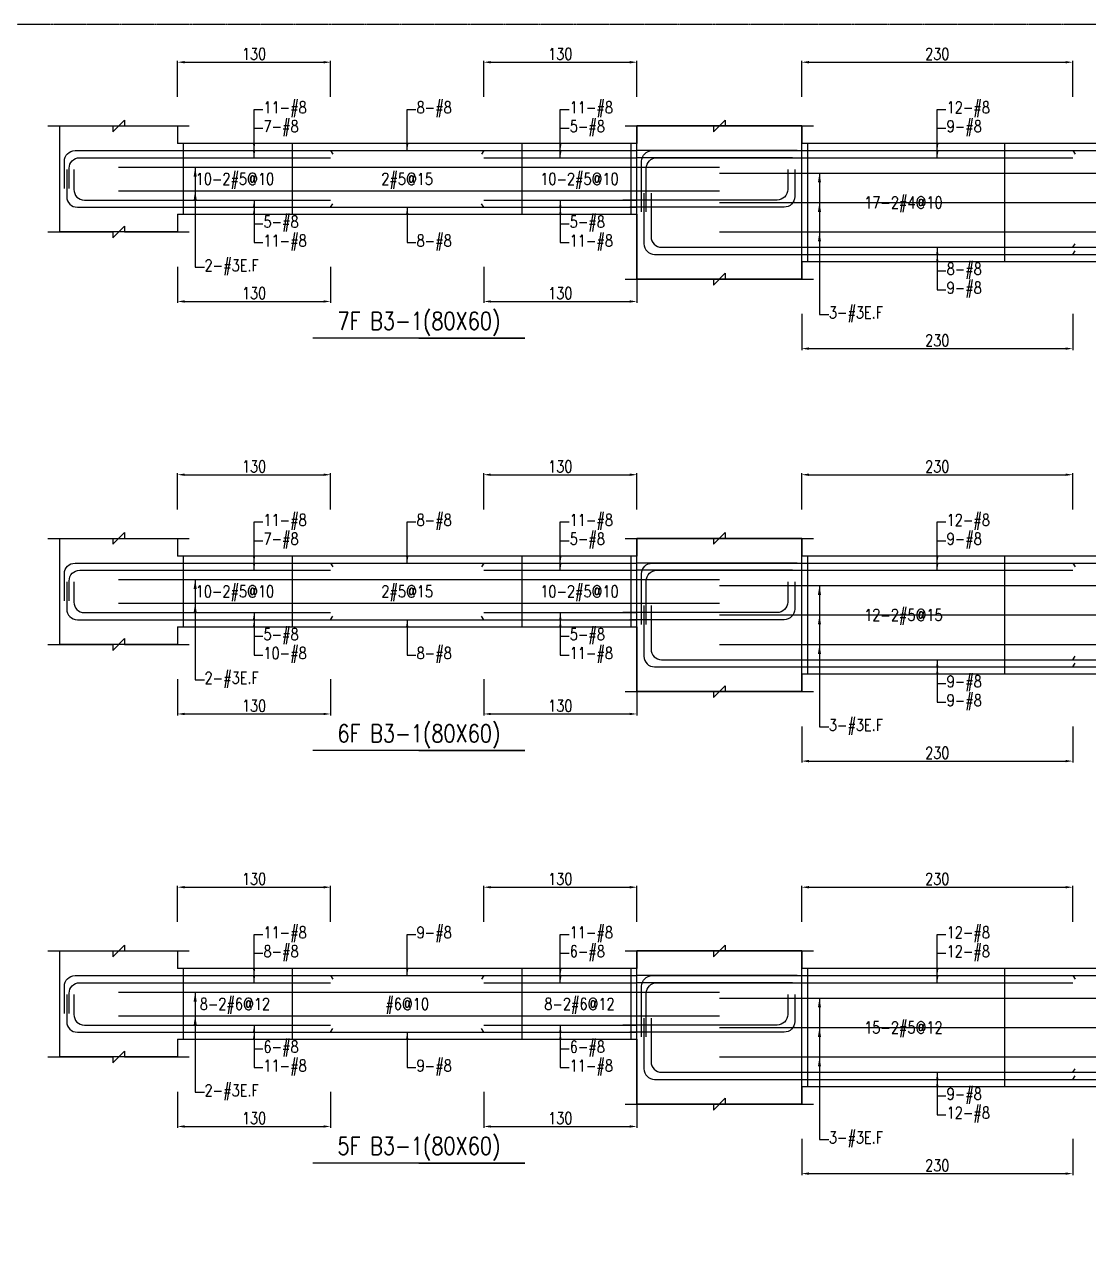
# Model space of a CAD drawing. Header units: millimetres. Extents: x 0 to 84580, y -12276 to 4373.
# Drawn here: x 47146 to 48049, y 1034 to 2069 of the extents above; entities that cross this region are included whole.
import ezdxf
from ezdxf.enums import TextEntityAlignment as Align

# ---------------------------------------------------------------- set-up
doc = ezdxf.new("R2010")
doc.units = ezdxf.units.MM
doc.header["$MEASUREMENT"] = 0
doc.linetypes.add('CENTER', pattern=[2, 1.25, -0.25, 0.25, -0.25])
for name, color, linetype in [('S-DIM', 2, 'Continuous'), ('S-GRID', 1, 'CENTER'), ('S-LEADER', 2, 'Continuous'), ('S-RC', 130, 'Continuous'), ('S-REINF', 6, 'Continuous'), ('S-TEXT', 2, 'Continuous')]:
    doc.layers.add(name, color=color, linetype=linetype)
doc.styles.add('CS4', font='romans.shx', dxfattribs={"width": 0.8, "bigfont": 'lsp.shx'})
doc.styles.get("Standard").update_dxf_attribs({"font": 'arial.ttf'})
doc.dimstyles.new('ISO-25', dxfattribs={"dimtxt": 2.5, "dimasz": 2.5, "dimexe": 1.25, "dimexo": 0.625, "dimtad": 1, "dimtxsty": 'Standard', "dimcen": 2.5, "dimadec": 0, "dimazin": 0, "dimtfac": 1, "dimtmove": 0, "dimatfit": 3, "dimfxl": 0, "dimarcsym": 0})

# ---------------------------------------------------------------- blocks, each defined once
blk = doc.blocks.new('*D615')
at = {"layer": 'DEFPOINTS', "color": 0, "transparency": 16777216}
for p in [(47405.9, 1336.9), (47275.9, 1306.9), (47405.9, 1306.9)]:
    blk.add_point(p, dxfattribs=at)
at = {"layer": 'S-DIM', "color": 0, "lineweight": -2, "transparency": 16777216}
for p, q in [((47275.9, 1307.5), (47275.9, 1338.1)), ((47281.9, 1336.9), (47399.9, 1336.9)), ((47405.9, 1307.5), (47405.9, 1338.1))]:
    blk.add_line(p, q, dxfattribs=at)
at = {"layer": 'S-DIM', "color": 0, "transparency": 16777216}
for points in [[(47281.9, 1337.9), (47281.9, 1335.9), (47275.9, 1336.9)], [(47399.9, 1337.9), (47399.9, 1335.9), (47405.9, 1336.9)]]:
    blk.add_solid(points, dxfattribs=at)
at = {"layer": 'S-DIM', "color": 0, "transparency": 16777216, "insert": (47340.9, 1343.9), "char_height": 10, "attachment_point": 5, "style": 'CS4'}
blk.add_mtext('130', dxfattribs=at)
blk = doc.blocks.new('*D616')
at = {"layer": 'DEFPOINTS', "color": 0, "transparency": 16777216}
for p in [(47665.9, 1336.9), (47535.9, 1306.9), (47665.9, 1306.9)]:
    blk.add_point(p, dxfattribs=at)
at = {"layer": 'S-DIM', "color": 0, "lineweight": -2, "transparency": 16777216}
for p, q in [((47535.9, 1307.5), (47535.9, 1338.1)), ((47541.9, 1336.9), (47659.9, 1336.9)), ((47665.9, 1307.5), (47665.9, 1338.1))]:
    blk.add_line(p, q, dxfattribs=at)
at = {"layer": 'S-DIM', "color": 0, "transparency": 16777216}
for points in [[(47541.9, 1337.9), (47541.9, 1335.9), (47535.9, 1336.9)], [(47659.9, 1337.9), (47659.9, 1335.9), (47665.9, 1336.9)]]:
    blk.add_solid(points, dxfattribs=at)
at = {"layer": 'S-DIM', "color": 0, "transparency": 16777216, "insert": (47600.9, 1343.9), "char_height": 10, "attachment_point": 5, "style": 'CS4'}
blk.add_mtext('130', dxfattribs=at)
blk = doc.blocks.new('*D617')
at = {"layer": 'DEFPOINTS', "color": 0, "transparency": 16777216}
for p in [(47275.9, 1163.9), (47405.9, 1163.9), (47405.9, 1133.9)]:
    blk.add_point(p, dxfattribs=at)
at = {"layer": 'S-DIM', "color": 0, "lineweight": -2, "transparency": 16777216}
for p, q in [((47275.9, 1163.3), (47275.9, 1132.6)), ((47405.9, 1163.3), (47405.9, 1132.6)), ((47281.9, 1133.9), (47399.9, 1133.9))]:
    blk.add_line(p, q, dxfattribs=at)
at = {"layer": 'S-DIM', "color": 0, "transparency": 16777216}
for points in [[(47281.9, 1134.9), (47281.9, 1132.9), (47275.9, 1133.9)], [(47399.9, 1134.9), (47399.9, 1132.9), (47405.9, 1133.9)]]:
    blk.add_solid(points, dxfattribs=at)
at = {"layer": 'S-DIM', "color": 0, "transparency": 16777216, "insert": (47340.9, 1140.9), "char_height": 10, "attachment_point": 5, "style": 'CS4'}
blk.add_mtext('130', dxfattribs=at)
blk = doc.blocks.new('*D618')
at = {"layer": 'DEFPOINTS', "color": 0, "transparency": 16777216}
for p in [(47535.9, 1163.9), (47665.9, 1163.9), (47665.9, 1133.9)]:
    blk.add_point(p, dxfattribs=at)
at = {"layer": 'S-DIM', "color": 0, "lineweight": -2, "transparency": 16777216}
for p, q in [((47535.9, 1163.3), (47535.9, 1132.6)), ((47665.9, 1163.3), (47665.9, 1132.6)), ((47541.9, 1133.9), (47659.9, 1133.9))]:
    blk.add_line(p, q, dxfattribs=at)
at = {"layer": 'S-DIM', "color": 0, "transparency": 16777216}
for points in [[(47541.9, 1134.9), (47541.9, 1132.9), (47535.9, 1133.9)], [(47659.9, 1134.9), (47659.9, 1132.9), (47665.9, 1133.9)]]:
    blk.add_solid(points, dxfattribs=at)
at = {"layer": 'S-DIM', "color": 0, "transparency": 16777216, "insert": (47600.9, 1140.9), "char_height": 10, "attachment_point": 5, "style": 'CS4'}
blk.add_mtext('130', dxfattribs=at)
blk = doc.blocks.new('*D619')
at = {"layer": 'DEFPOINTS', "color": 0, "transparency": 16777216}
for p in [(47405.9, 1686.9), (47275.9, 1656.9), (47405.9, 1656.9)]:
    blk.add_point(p, dxfattribs=at)
at = {"layer": 'S-DIM', "color": 0, "lineweight": -2, "transparency": 16777216}
for p, q in [((47275.9, 1657.5), (47275.9, 1688.1)), ((47281.9, 1686.9), (47399.9, 1686.9)), ((47405.9, 1657.5), (47405.9, 1688.1))]:
    blk.add_line(p, q, dxfattribs=at)
at = {"layer": 'S-DIM', "color": 0, "transparency": 16777216}
for points in [[(47281.9, 1687.9), (47281.9, 1685.9), (47275.9, 1686.9)], [(47399.9, 1687.9), (47399.9, 1685.9), (47405.9, 1686.9)]]:
    blk.add_solid(points, dxfattribs=at)
at = {"layer": 'S-DIM', "color": 0, "transparency": 16777216, "insert": (47340.9, 1693.9), "char_height": 10, "attachment_point": 5, "style": 'CS4'}
blk.add_mtext('130', dxfattribs=at)
blk = doc.blocks.new('*D620')
at = {"layer": 'DEFPOINTS', "color": 0, "transparency": 16777216}
for p in [(47665.9, 1686.9), (47535.9, 1656.9), (47665.9, 1656.9)]:
    blk.add_point(p, dxfattribs=at)
at = {"layer": 'S-DIM', "color": 0, "lineweight": -2, "transparency": 16777216}
for p, q in [((47535.9, 1657.5), (47535.9, 1688.1)), ((47541.9, 1686.9), (47659.9, 1686.9)), ((47665.9, 1657.5), (47665.9, 1688.1))]:
    blk.add_line(p, q, dxfattribs=at)
at = {"layer": 'S-DIM', "color": 0, "transparency": 16777216}
for points in [[(47541.9, 1687.9), (47541.9, 1685.9), (47535.9, 1686.9)], [(47659.9, 1687.9), (47659.9, 1685.9), (47665.9, 1686.9)]]:
    blk.add_solid(points, dxfattribs=at)
at = {"layer": 'S-DIM', "color": 0, "transparency": 16777216, "insert": (47600.9, 1693.9), "char_height": 10, "attachment_point": 5, "style": 'CS4'}
blk.add_mtext('130', dxfattribs=at)
blk = doc.blocks.new('*D629')
at = {"layer": 'DEFPOINTS', "color": 0, "transparency": 16777216}
for p in [(47275.9, 1513.9), (47405.9, 1513.9), (47405.9, 1483.9)]:
    blk.add_point(p, dxfattribs=at)
at = {"layer": 'S-DIM', "color": 0, "lineweight": -2, "transparency": 16777216}
for p, q in [((47275.9, 1513.3), (47275.9, 1482.6)), ((47405.9, 1513.3), (47405.9, 1482.6)), ((47281.9, 1483.9), (47399.9, 1483.9))]:
    blk.add_line(p, q, dxfattribs=at)
at = {"layer": 'S-DIM', "color": 0, "transparency": 16777216}
for points in [[(47281.9, 1484.9), (47281.9, 1482.9), (47275.9, 1483.9)], [(47399.9, 1484.9), (47399.9, 1482.9), (47405.9, 1483.9)]]:
    blk.add_solid(points, dxfattribs=at)
at = {"layer": 'S-DIM', "color": 0, "transparency": 16777216, "insert": (47340.9, 1490.9), "char_height": 10, "attachment_point": 5, "style": 'CS4'}
blk.add_mtext('130', dxfattribs=at)
blk = doc.blocks.new('*D630')
at = {"layer": 'DEFPOINTS', "color": 0, "transparency": 16777216}
for p in [(47535.9, 1513.9), (47665.9, 1513.9), (47665.9, 1483.9)]:
    blk.add_point(p, dxfattribs=at)
at = {"layer": 'S-DIM', "color": 0, "lineweight": -2, "transparency": 16777216}
for p, q in [((47535.9, 1513.3), (47535.9, 1482.6)), ((47665.9, 1513.3), (47665.9, 1482.6)), ((47541.9, 1483.9), (47659.9, 1483.9))]:
    blk.add_line(p, q, dxfattribs=at)
at = {"layer": 'S-DIM', "color": 0, "transparency": 16777216}
for points in [[(47541.9, 1484.9), (47541.9, 1482.9), (47535.9, 1483.9)], [(47659.9, 1484.9), (47659.9, 1482.9), (47665.9, 1483.9)]]:
    blk.add_solid(points, dxfattribs=at)
at = {"layer": 'S-DIM', "color": 0, "transparency": 16777216, "insert": (47600.9, 1490.9), "char_height": 10, "attachment_point": 5, "style": 'CS4'}
blk.add_mtext('130', dxfattribs=at)
blk = doc.blocks.new('*D631')
at = {"layer": 'DEFPOINTS', "color": 0, "transparency": 16777216}
for p in [(47405.9, 2036.9), (47275.9, 2006.9), (47405.9, 2006.9)]:
    blk.add_point(p, dxfattribs=at)
at = {"layer": 'S-DIM', "color": 0, "lineweight": -2, "transparency": 16777216}
for p, q in [((47275.9, 2007.5), (47275.9, 2038.1)), ((47405.9, 2007.5), (47405.9, 2038.1)), ((47281.9, 2036.9), (47399.9, 2036.9))]:
    blk.add_line(p, q, dxfattribs=at)
at = {"layer": 'S-DIM', "color": 0, "transparency": 16777216}
for points in [[(47281.9, 2037.9), (47281.9, 2035.9), (47275.9, 2036.9)], [(47399.9, 2037.9), (47399.9, 2035.9), (47405.9, 2036.9)]]:
    blk.add_solid(points, dxfattribs=at)
at = {"layer": 'S-DIM', "color": 0, "transparency": 16777216, "insert": (47340.9, 2043.9), "char_height": 10, "attachment_point": 5, "style": 'CS4'}
blk.add_mtext('130', dxfattribs=at)
blk = doc.blocks.new('*D632')
at = {"layer": 'DEFPOINTS', "color": 0, "transparency": 16777216}
for p in [(47665.9, 2036.9), (47535.9, 2006.9), (47665.9, 2006.9)]:
    blk.add_point(p, dxfattribs=at)
at = {"layer": 'S-DIM', "color": 0, "lineweight": -2, "transparency": 16777216}
for p, q in [((47535.9, 2007.5), (47535.9, 2038.1)), ((47665.9, 2007.5), (47665.9, 2038.1)), ((47541.9, 2036.9), (47659.9, 2036.9))]:
    blk.add_line(p, q, dxfattribs=at)
at = {"layer": 'S-DIM', "color": 0, "transparency": 16777216}
for points in [[(47541.9, 2037.9), (47541.9, 2035.9), (47535.9, 2036.9)], [(47659.9, 2037.9), (47659.9, 2035.9), (47665.9, 2036.9)]]:
    blk.add_solid(points, dxfattribs=at)
at = {"layer": 'S-DIM', "color": 0, "transparency": 16777216, "insert": (47600.9, 2043.9), "char_height": 10, "attachment_point": 5, "style": 'CS4'}
blk.add_mtext('130', dxfattribs=at)
blk = doc.blocks.new('*D633')
at = {"layer": 'DEFPOINTS', "color": 0, "transparency": 16777216}
for p in [(47275.9, 1863.9), (47405.9, 1863.9), (47405.9, 1833.9)]:
    blk.add_point(p, dxfattribs=at)
at = {"layer": 'S-DIM', "color": 0, "lineweight": -2, "transparency": 16777216}
for p, q in [((47275.9, 1863.3), (47275.9, 1832.6)), ((47405.9, 1863.3), (47405.9, 1832.6)), ((47281.9, 1833.9), (47399.9, 1833.9))]:
    blk.add_line(p, q, dxfattribs=at)
at = {"layer": 'S-DIM', "color": 0, "transparency": 16777216}
for points in [[(47281.9, 1834.9), (47281.9, 1832.9), (47275.9, 1833.9)], [(47399.9, 1834.9), (47399.9, 1832.9), (47405.9, 1833.9)]]:
    blk.add_solid(points, dxfattribs=at)
at = {"layer": 'S-DIM', "color": 0, "transparency": 16777216, "insert": (47340.9, 1840.9), "char_height": 10, "attachment_point": 5, "style": 'CS4'}
blk.add_mtext('130', dxfattribs=at)
blk = doc.blocks.new('*D634')
at = {"layer": 'DEFPOINTS', "color": 0, "transparency": 16777216}
for p in [(47535.9, 1863.9), (47665.9, 1863.9), (47665.9, 1833.9)]:
    blk.add_point(p, dxfattribs=at)
at = {"layer": 'S-DIM', "color": 0, "lineweight": -2, "transparency": 16777216}
for p, q in [((47535.9, 1863.3), (47535.9, 1832.6)), ((47665.9, 1863.3), (47665.9, 1832.6)), ((47541.9, 1833.9), (47659.9, 1833.9))]:
    blk.add_line(p, q, dxfattribs=at)
at = {"layer": 'S-DIM', "color": 0, "transparency": 16777216}
for points in [[(47541.9, 1834.9), (47541.9, 1832.9), (47535.9, 1833.9)], [(47659.9, 1834.9), (47659.9, 1832.9), (47665.9, 1833.9)]]:
    blk.add_solid(points, dxfattribs=at)
at = {"layer": 'S-DIM', "color": 0, "transparency": 16777216, "insert": (47600.9, 1840.9), "char_height": 10, "attachment_point": 5, "style": 'CS4'}
blk.add_mtext('130', dxfattribs=at)
blk = doc.blocks.new('*D557')
at = {"layer": 'DEFPOINTS', "color": 0, "transparency": 16777216}
for p in [(48035.9, 1336.9), (47805.9, 1306.9), (48035.9, 1306.9)]:
    blk.add_point(p, dxfattribs=at)
at = {"layer": 'S-DIM', "color": 0, "lineweight": -2, "transparency": 16777216}
for p, q in [((47805.9, 1307.5), (47805.9, 1338.1)), ((47811.9, 1336.9), (48029.9, 1336.9)), ((48035.9, 1307.5), (48035.9, 1338.1))]:
    blk.add_line(p, q, dxfattribs=at)
at = {"layer": 'S-DIM', "color": 0, "transparency": 16777216}
for points in [[(47811.9, 1337.9), (47811.9, 1335.9), (47805.9, 1336.9)], [(48029.9, 1337.9), (48029.9, 1335.9), (48035.9, 1336.9)]]:
    blk.add_solid(points, dxfattribs=at)
at = {"layer": 'S-DIM', "color": 0, "transparency": 16777216, "insert": (47920.9, 1343.9), "char_height": 10, "attachment_point": 5, "style": 'CS4'}
blk.add_mtext('230', dxfattribs=at)
blk = doc.blocks.new('*D547')
at = {"layer": 'DEFPOINTS', "color": 0, "transparency": 16777216}
for p in [(47805.9, 1123.9), (48035.9, 1123.9), (48035.9, 1093.9)]:
    blk.add_point(p, dxfattribs=at)
at = {"layer": 'S-DIM', "color": 0, "lineweight": -2, "transparency": 16777216}
for p, q in [((47805.9, 1123.3), (47805.9, 1092.6)), ((48035.9, 1123.3), (48035.9, 1092.6)), ((47811.9, 1093.9), (48029.9, 1093.9))]:
    blk.add_line(p, q, dxfattribs=at)
at = {"layer": 'S-DIM', "color": 0, "transparency": 16777216}
for points in [[(47811.9, 1094.9), (47811.9, 1092.9), (47805.9, 1093.9)], [(48029.9, 1094.9), (48029.9, 1092.9), (48035.9, 1093.9)]]:
    blk.add_solid(points, dxfattribs=at)
at = {"layer": 'S-DIM', "color": 0, "transparency": 16777216, "insert": (47920.9, 1100.9), "char_height": 10, "attachment_point": 5, "style": 'CS4'}
blk.add_mtext('230', dxfattribs=at)
blk = doc.blocks.new('*D549')
at = {"layer": 'DEFPOINTS', "color": 0, "transparency": 16777216}
for p in [(48035.9, 1686.9), (47805.9, 1656.9), (48035.9, 1656.9)]:
    blk.add_point(p, dxfattribs=at)
at = {"layer": 'S-DIM', "color": 0, "lineweight": -2, "transparency": 16777216}
for p, q in [((47805.9, 1657.5), (47805.9, 1688.1)), ((47811.9, 1686.9), (48029.9, 1686.9)), ((48035.9, 1657.5), (48035.9, 1688.1))]:
    blk.add_line(p, q, dxfattribs=at)
at = {"layer": 'S-DIM', "color": 0, "transparency": 16777216}
for points in [[(47811.9, 1687.9), (47811.9, 1685.9), (47805.9, 1686.9)], [(48029.9, 1687.9), (48029.9, 1685.9), (48035.9, 1686.9)]]:
    blk.add_solid(points, dxfattribs=at)
at = {"layer": 'S-DIM', "color": 0, "transparency": 16777216, "insert": (47920.9, 1693.9), "char_height": 10, "attachment_point": 5, "style": 'CS4'}
blk.add_mtext('230', dxfattribs=at)
blk = doc.blocks.new('*D551')
at = {"layer": 'DEFPOINTS', "color": 0, "transparency": 16777216}
for p in [(47805.9, 1473.9), (48035.9, 1473.9), (48035.9, 1443.9)]:
    blk.add_point(p, dxfattribs=at)
at = {"layer": 'S-DIM', "color": 0, "lineweight": -2, "transparency": 16777216}
for p, q in [((47805.9, 1473.3), (47805.9, 1442.6)), ((48035.9, 1473.3), (48035.9, 1442.6)), ((47811.9, 1443.9), (48029.9, 1443.9))]:
    blk.add_line(p, q, dxfattribs=at)
at = {"layer": 'S-DIM', "color": 0, "transparency": 16777216}
for points in [[(47811.9, 1444.9), (47811.9, 1442.9), (47805.9, 1443.9)], [(48029.9, 1444.9), (48029.9, 1442.9), (48035.9, 1443.9)]]:
    blk.add_solid(points, dxfattribs=at)
at = {"layer": 'S-DIM', "color": 0, "transparency": 16777216, "insert": (47920.9, 1450.9), "char_height": 10, "attachment_point": 5, "style": 'CS4'}
blk.add_mtext('230', dxfattribs=at)
blk = doc.blocks.new('*D559')
at = {"layer": 'DEFPOINTS', "color": 0, "transparency": 16777216}
for p in [(48035.9, 2036.9), (47805.9, 2006.9), (48035.9, 2006.9)]:
    blk.add_point(p, dxfattribs=at)
at = {"layer": 'S-DIM', "color": 0, "lineweight": -2, "transparency": 16777216}
for p, q in [((47805.9, 2007.5), (47805.9, 2038.1)), ((48035.9, 2007.5), (48035.9, 2038.1)), ((47811.9, 2036.9), (48029.9, 2036.9))]:
    blk.add_line(p, q, dxfattribs=at)
at = {"layer": 'S-DIM', "color": 0, "transparency": 16777216}
for points in [[(47811.9, 2037.9), (47811.9, 2035.9), (47805.9, 2036.9)], [(48029.9, 2037.9), (48029.9, 2035.9), (48035.9, 2036.9)]]:
    blk.add_solid(points, dxfattribs=at)
at = {"layer": 'S-DIM', "color": 0, "transparency": 16777216, "insert": (47920.9, 2043.9), "char_height": 10, "attachment_point": 5, "style": 'CS4'}
blk.add_mtext('230', dxfattribs=at)
blk = doc.blocks.new('*D561')
at = {"layer": 'DEFPOINTS', "color": 0, "transparency": 16777216}
for p in [(47805.9, 1823.9), (48035.9, 1823.9), (48035.9, 1793.9)]:
    blk.add_point(p, dxfattribs=at)
at = {"layer": 'S-DIM', "color": 0, "lineweight": -2, "transparency": 16777216}
for p, q in [((47805.9, 1823.3), (47805.9, 1792.6)), ((48035.9, 1823.3), (48035.9, 1792.6)), ((47811.9, 1793.9), (48029.9, 1793.9))]:
    blk.add_line(p, q, dxfattribs=at)
at = {"layer": 'S-DIM', "color": 0, "transparency": 16777216}
for points in [[(47811.9, 1794.9), (47811.9, 1792.9), (47805.9, 1793.9)], [(48029.9, 1794.9), (48029.9, 1792.9), (48035.9, 1793.9)]]:
    blk.add_solid(points, dxfattribs=at)
at = {"layer": 'S-DIM', "color": 0, "transparency": 16777216, "insert": (47920.9, 1800.9), "char_height": 10, "attachment_point": 5, "style": 'CS4'}
blk.add_mtext('230', dxfattribs=at)

msp = doc.modelspace()

# ---------------------------------------------------------------- linework, layer by layer
at = {"layer": 'S-GRID'}
msp.add_lwpolyline([(45519, 0), (48748, 0), (48748, 2069), (45519, 2069), (45519, 0)], dxfattribs=at)
at = {"layer": 'S-RC'}
for points in [[(47165.915, 1982.881), (47220.915, 1982.87), (47220.914, 1977.87), (47230.916, 1987.868), (47230.915, 1982.868), (47285.915, 1982.857)], [(47655.915, 1982.881), (47730.915, 1982.866), (47730.914, 1977.866), (47740.916, 1987.864), (47740.915, 1982.864), (47815.915, 1982.85)], [(47655.915, 1982.881), (47730.915, 1982.866), (47730.914, 1977.866), (47740.916, 1987.864), (47740.915, 1982.864), (47815.915, 1982.85)], [(47275.915, 1907.881), (47275.915, 1892.881), (47175.915, 1892.881), (47175.915, 1982.881), (47275.915, 1982.881), (47275.915, 1967.881)], [(47665.915, 1907.881), (47665.915, 1852.881), (47805.915, 1852.881), (47805.915, 1982.881), (47665.915, 1982.881), (47665.915, 1967.881)], [(47805.915, 1867.881), (47805.915, 1852.881), (47665.915, 1852.881), (47665.915, 1982.881), (47805.915, 1982.881), (47805.915, 1967.881)], [(47665.915, 1967.881), (47275.915, 1967.881)], [(48495.915, 1967.881), (47805.915, 1967.881)], [(47275.915, 1907.881), (47665.915, 1907.881)], [(47165.915, 1892.881), (47220.915, 1892.87), (47220.914, 1887.87), (47230.916, 1897.868), (47230.915, 1892.868), (47285.915, 1892.857)], [(47805.915, 1867.881), (48495.915, 1867.881)], [(47655.915, 1852.881), (47730.915, 1852.866), (47730.914, 1847.866), (47740.916, 1857.864), (47740.915, 1852.864), (47815.915, 1852.85)], [(47655.915, 1852.881), (47730.915, 1852.866), (47730.914, 1847.866), (47740.916, 1857.864), (47740.915, 1852.864), (47815.915, 1852.85)], [(47480.915, 1802.881), (47570.915, 1802.881), (47390.915, 1802.881)], [(47165.915, 1632.881), (47220.915, 1632.87), (47220.914, 1627.87), (47230.916, 1637.868), (47230.915, 1632.868), (47285.915, 1632.857)], [(47655.915, 1632.881), (47730.915, 1632.866), (47730.914, 1627.866), (47740.916, 1637.864), (47740.915, 1632.864), (47815.915, 1632.85)], [(47655.915, 1632.881), (47730.915, 1632.866), (47730.914, 1627.866), (47740.916, 1637.864), (47740.915, 1632.864), (47815.915, 1632.85)], [(47275.915, 1557.881), (47275.915, 1542.881), (47175.915, 1542.881), (47175.915, 1632.881), (47275.915, 1632.881), (47275.915, 1617.881)], [(47665.915, 1557.881), (47665.915, 1502.881), (47805.915, 1502.881), (47805.915, 1632.881), (47665.915, 1632.881), (47665.915, 1617.881)], [(47805.915, 1517.881), (47805.915, 1502.881), (47665.915, 1502.881), (47665.915, 1632.881), (47805.915, 1632.881), (47805.915, 1617.881)], [(47665.915, 1617.881), (47275.915, 1617.881)], [(48495.915, 1617.881), (47805.915, 1617.881)], [(47275.915, 1557.881), (47665.915, 1557.881)], [(47165.915, 1542.881), (47220.915, 1542.87), (47220.914, 1537.87), (47230.916, 1547.868), (47230.915, 1542.868), (47285.915, 1542.857)], [(47805.915, 1517.881), (48495.915, 1517.881)], [(47655.915, 1502.881), (47730.915, 1502.866), (47730.914, 1497.866), (47740.916, 1507.864), (47740.915, 1502.864), (47815.915, 1502.85)], [(47655.915, 1502.881), (47730.915, 1502.866), (47730.914, 1497.866), (47740.916, 1507.864), (47740.915, 1502.864), (47815.915, 1502.85)], [(47480.915, 1452.881), (47570.915, 1452.881), (47390.915, 1452.881)], [(47165.915, 1282.881), (47220.915, 1282.87), (47220.914, 1277.87), (47230.916, 1287.868), (47230.915, 1282.868), (47285.915, 1282.857)], [(47275.915, 1207.881), (47275.915, 1192.881), (47175.915, 1192.881), (47175.915, 1282.881), (47275.915, 1282.881), (47275.915, 1267.881)], [(47655.915, 1282.881), (47730.915, 1282.866), (47730.914, 1277.866), (47740.916, 1287.864), (47740.915, 1282.864), (47815.915, 1282.85)], [(47655.915, 1282.881), (47730.915, 1282.866), (47730.914, 1277.866), (47740.916, 1287.864), (47740.915, 1282.864), (47815.915, 1282.85)], [(47665.915, 1207.881), (47665.915, 1152.881), (47805.915, 1152.881), (47805.915, 1282.881), (47665.915, 1282.881), (47665.915, 1267.881)], [(47805.915, 1167.881), (47805.915, 1152.881), (47665.915, 1152.881), (47665.915, 1282.881), (47805.915, 1282.881), (47805.915, 1267.881)], [(47665.915, 1267.881), (47275.915, 1267.881)], [(48495.915, 1267.881), (47805.915, 1267.881)], [(47275.915, 1207.881), (47665.915, 1207.881)], [(47165.915, 1192.881), (47220.915, 1192.87), (47220.914, 1187.87), (47230.916, 1197.868), (47230.915, 1192.868), (47285.915, 1192.857)], [(47805.915, 1167.881), (48495.915, 1167.881)], [(47655.915, 1152.881), (47730.915, 1152.866), (47730.914, 1147.866), (47740.916, 1157.864), (47740.915, 1152.864), (47815.915, 1152.85)], [(47655.915, 1152.881), (47730.915, 1152.866), (47730.914, 1147.866), (47740.916, 1157.864), (47740.915, 1152.864), (47815.915, 1152.85)], [(47480.915, 1102.881), (47570.915, 1102.881), (47390.915, 1102.881)]]:
    msp.add_lwpolyline(points, dxfattribs=at)
at = {"layer": 'S-REINF', "color": 1}
for points in [[(47280.915, 1907.881), (47280.915, 1967.881)], [(47373.415, 1907.881), (47373.415, 1967.881)], [(47568.415, 1907.881), (47568.415, 1967.881)], [(47660.915, 1907.881), (47660.915, 1967.881)], [(47810.915, 1867.881), (47810.915, 1967.881)], [(47978.415, 1867.881), (47978.415, 1967.881)], [(47225.915, 1947.881), (47735.915, 1947.881)], [(47735.915, 1942.881), (48565.915, 1942.881)], [(47225.915, 1927.881), (47735.915, 1927.881)], [(47735.915, 1917.881), (48565.915, 1917.881)], [(47735.915, 1892.881), (48565.915, 1892.881)], [(47280.915, 1557.881), (47280.915, 1617.881)], [(47373.415, 1557.881), (47373.415, 1617.881)], [(47568.415, 1557.881), (47568.415, 1617.881)], [(47660.915, 1557.881), (47660.915, 1617.881)], [(47810.915, 1517.881), (47810.915, 1617.881)], [(47978.415, 1517.881), (47978.415, 1617.881)], [(47225.915, 1597.881), (47735.915, 1597.881)], [(47735.915, 1592.881), (48565.915, 1592.881)], [(47225.915, 1577.881), (47735.915, 1577.881)], [(47735.915, 1567.881), (48565.915, 1567.881)], [(47735.915, 1542.881), (48565.915, 1542.881)], [(47280.915, 1207.881), (47280.915, 1267.881)], [(47373.415, 1207.881), (47373.415, 1267.881)], [(47568.415, 1207.881), (47568.415, 1267.881)], [(47660.915, 1207.881), (47660.915, 1267.881)], [(47810.915, 1167.881), (47810.915, 1267.881)], [(47978.415, 1167.881), (47978.415, 1267.881)], [(47225.915, 1247.881), (47735.915, 1247.881)], [(47735.915, 1242.881), (48565.915, 1242.881)], [(47225.915, 1227.881), (47735.915, 1227.881)], [(47735.915, 1217.881), (48565.915, 1217.881)], [(47735.915, 1192.881), (48565.915, 1192.881)]]:
    msp.add_lwpolyline(points, dxfattribs=at)
at = {"layer": 'S-REINF'}
for points in [[(47179.915, 1929.881), (47179.915, 1952.881, -0.41421356), (47188.915, 1961.881), (47275.915, 1961.881)], [(47183.915, 1929.881), (47183.915, 1946.881, -0.41421356), (47192.915, 1955.881), (47275.915, 1955.881)], [(47669.915, 1909.881), (47669.915, 1952.881, -0.41421356), (47678.915, 1961.881), (47805.915, 1961.881)], [(47673.915, 1909.881), (47673.915, 1946.881, -0.41421356), (47682.915, 1955.881), (47805.915, 1955.881)], [(47181.915, 1945.881), (47181.915, 1922.881, 0.41421356), (47190.915, 1913.881), (47275.915, 1913.881)], [(47187.915, 1945.881), (47187.915, 1928.881, 0.41421356), (47196.915, 1919.881), (47275.915, 1919.881)], [(47793.915, 1945.881), (47793.915, 1928.881, -0.41421356), (47784.915, 1919.881), (47653.915, 1919.881)], [(47799.915, 1945.881), (47799.915, 1922.881, -0.41421356), (47790.915, 1913.881), (47659.915, 1913.881)], [(47671.915, 1925.881), (47671.915, 1882.881, 0.41421356), (47680.915, 1873.881), (47805.915, 1873.881)], [(47677.915, 1925.881), (47677.915, 1888.881, 0.41421356), (47686.915, 1879.881), (47805.915, 1879.881)], [(47179.915, 1579.881), (47179.915, 1602.881, -0.41421356), (47188.915, 1611.881), (47275.915, 1611.881)], [(47183.915, 1579.881), (47183.915, 1596.881, -0.41421356), (47192.915, 1605.881), (47275.915, 1605.881)], [(47669.915, 1559.881), (47669.915, 1602.881, -0.41421356), (47678.915, 1611.881), (47805.915, 1611.881)], [(47673.915, 1559.881), (47673.915, 1596.881, -0.41421356), (47682.915, 1605.881), (47805.915, 1605.881)], [(47181.915, 1595.881), (47181.915, 1572.881, 0.41421356), (47190.915, 1563.881), (47275.915, 1563.881)], [(47187.915, 1595.881), (47187.915, 1578.881, 0.41421356), (47196.915, 1569.881), (47275.915, 1569.881)], [(47793.915, 1595.881), (47793.915, 1578.881, -0.41421356), (47784.915, 1569.881), (47653.915, 1569.881)], [(47799.915, 1595.881), (47799.915, 1572.881, -0.41421356), (47790.915, 1563.881), (47659.915, 1563.881)], [(47671.915, 1575.881), (47671.915, 1532.881, 0.41421356), (47680.915, 1523.881), (47805.915, 1523.881)], [(47677.915, 1575.881), (47677.915, 1538.881, 0.41421356), (47686.915, 1529.881), (47805.915, 1529.881)], [(47179.915, 1229.881), (47179.915, 1252.881, -0.41421356), (47188.915, 1261.881), (47275.915, 1261.881)], [(47183.915, 1229.881), (47183.915, 1246.881, -0.41421356), (47192.915, 1255.881), (47275.915, 1255.881)], [(47669.915, 1209.881), (47669.915, 1252.881, -0.41421356), (47678.915, 1261.881), (47805.915, 1261.881)], [(47673.915, 1209.881), (47673.915, 1246.881, -0.41421356), (47682.915, 1255.881), (47805.915, 1255.881)], [(47181.915, 1245.881), (47181.915, 1222.881, 0.41421356), (47190.915, 1213.881), (47275.915, 1213.881)], [(47187.915, 1245.881), (47187.915, 1228.881, 0.41421356), (47196.915, 1219.881), (47275.915, 1219.881)], [(47793.915, 1245.881), (47793.915, 1228.881, -0.41421356), (47784.915, 1219.881), (47653.915, 1219.881)], [(47799.915, 1245.881), (47799.915, 1222.881, -0.41421356), (47790.915, 1213.881), (47659.915, 1213.881)], [(47671.915, 1225.881), (47671.915, 1182.881, 0.41421356), (47680.915, 1173.881), (47805.915, 1173.881)], [(47677.915, 1225.881), (47677.915, 1188.881, 0.41421356), (47686.915, 1179.881), (47805.915, 1179.881)]]:
    msp.add_lwpolyline(points, format="xyb", dxfattribs=at)
for points in [[(47275.915, 1961.881), (47405.915, 1961.881)], [(47275.915, 1955.881), (47405.915, 1955.881)], [(47405.915, 1961.881), (47407.915, 1958.881)], [(47405.915, 1961.881), (47535.915, 1961.881)], [(47535.915, 1961.881), (47533.915, 1958.881)], [(47535.915, 1961.881), (47665.915, 1961.881)], [(47535.915, 1955.881), (47665.915, 1955.881)], [(47801.915, 1961.881), (47665.915, 1961.881)], [(47797.915, 1955.881), (47665.915, 1955.881)], [(47805.915, 1961.881), (48035.915, 1961.881)], [(47805.915, 1955.881), (48035.915, 1955.881)], [(48035.915, 1961.881), (48037.915, 1958.881)], [(48035.915, 1961.881), (48265.915, 1961.881)], [(47275.915, 1919.881), (47405.915, 1919.881)], [(47275.915, 1913.881), (47405.915, 1913.881)], [(47405.915, 1913.881), (47407.915, 1916.881)], [(47405.915, 1913.881), (47535.915, 1913.881)], [(47535.915, 1913.881), (47533.915, 1916.881)], [(47535.915, 1919.881), (47665.915, 1919.881)], [(47535.915, 1913.881), (47665.915, 1913.881)], [(48035.915, 1879.881), (48037.915, 1882.881)], [(47805.915, 1879.881), (48035.915, 1879.881)], [(47805.915, 1873.881), (48035.915, 1873.881)], [(48035.915, 1879.881), (48265.915, 1879.881)], [(48035.915, 1873.881), (48037.915, 1876.881)], [(48035.915, 1873.881), (48265.915, 1873.881)], [(47275.915, 1611.881), (47405.915, 1611.881)], [(47275.915, 1605.881), (47405.915, 1605.881)], [(47405.915, 1611.881), (47407.915, 1608.881)], [(47405.915, 1611.881), (47535.915, 1611.881)], [(47535.915, 1611.881), (47533.915, 1608.881)], [(47535.915, 1611.881), (47665.915, 1611.881)], [(47535.915, 1605.881), (47665.915, 1605.881)], [(47801.915, 1611.881), (47665.915, 1611.881)], [(47797.915, 1605.881), (47665.915, 1605.881)], [(47805.915, 1611.881), (48035.915, 1611.881)], [(47805.915, 1605.881), (48035.915, 1605.881)], [(48035.915, 1611.881), (48037.915, 1608.881)], [(48035.915, 1611.881), (48265.915, 1611.881)], [(47275.915, 1569.881), (47405.915, 1569.881)], [(47275.915, 1563.881), (47405.915, 1563.881)], [(47405.915, 1563.881), (47407.915, 1566.881)], [(47405.915, 1563.881), (47535.915, 1563.881)], [(47535.915, 1563.881), (47533.915, 1566.881)], [(47535.915, 1569.881), (47665.915, 1569.881)], [(47535.915, 1563.881), (47665.915, 1563.881)], [(48035.915, 1529.881), (48037.915, 1532.881)], [(47805.915, 1529.881), (48035.915, 1529.881)], [(47805.915, 1523.881), (48035.915, 1523.881)], [(48035.915, 1529.881), (48265.915, 1529.881)], [(48035.915, 1523.881), (48037.915, 1526.881)], [(48035.915, 1523.881), (48265.915, 1523.881)], [(47275.915, 1261.881), (47405.915, 1261.881)], [(47275.915, 1255.881), (47405.915, 1255.881)], [(47405.915, 1261.881), (47407.915, 1258.881)], [(47405.915, 1261.881), (47535.915, 1261.881)], [(47535.915, 1261.881), (47533.915, 1258.881)], [(47535.915, 1261.881), (47665.915, 1261.881)], [(47535.915, 1255.881), (47665.915, 1255.881)], [(47801.915, 1261.881), (47665.915, 1261.881)], [(47797.915, 1255.881), (47665.915, 1255.881)], [(47805.915, 1261.881), (48035.915, 1261.881)], [(47805.915, 1255.881), (48035.915, 1255.881)], [(48035.915, 1261.881), (48037.915, 1258.881)], [(48035.915, 1261.881), (48265.915, 1261.881)], [(47275.915, 1219.881), (47405.915, 1219.881)], [(47275.915, 1213.881), (47405.915, 1213.881)], [(47405.915, 1213.881), (47407.915, 1216.881)], [(47405.915, 1213.881), (47535.915, 1213.881)], [(47535.915, 1213.881), (47533.915, 1216.881)], [(47535.915, 1219.881), (47665.915, 1219.881)], [(47535.915, 1213.881), (47665.915, 1213.881)], [(47805.915, 1179.881), (48035.915, 1179.881)], [(48035.915, 1179.881), (48037.915, 1182.881)], [(48035.915, 1179.881), (48265.915, 1179.881)], [(47805.915, 1173.881), (48035.915, 1173.881)], [(48035.915, 1173.881), (48037.915, 1176.881)], [(48035.915, 1173.881), (48265.915, 1173.881)]]:
    msp.add_lwpolyline(points, dxfattribs=at)

# ---------------------------------------------------------------- texts
at = {"layer": 'S-LEADER', "char_height": 10, "attachment_point": 4, "style": 'CS4'}
for s, insert in [('11-#8', (47348.915, 1996.881)), ('8-#8', (47478.915, 1996.881)), ('11-#8', (47608.915, 1996.881)), ('12-#8', (47928.915, 1996.881)), ('7-#8', (47348.915, 1980.881)), ('5-#8', (47608.915, 1980.881)), ('9-#8', (47928.915, 1980.881)), ('5-#8', (47348.915, 1899.881)), ('5-#8', (47608.915, 1899.881)), ('11-#8', (47348.915, 1883.881)), ('8-#8', (47478.915, 1883.881)), ('11-#8', (47608.915, 1883.881)), ('8-#8', (47928.915, 1859.881)), ('9-#8', (47928.915, 1843.881)), ('11-#8', (47348.915, 1646.881)), ('8-#8', (47478.915, 1646.881)), ('11-#8', (47608.915, 1646.881)), ('12-#8', (47928.915, 1646.881)), ('7-#8', (47348.915, 1630.881)), ('5-#8', (47608.915, 1630.881)), ('9-#8', (47928.915, 1630.881)), ('5-#8', (47348.915, 1549.881)), ('5-#8', (47608.915, 1549.881)), ('10-#8', (47348.915, 1533.881)), ('8-#8', (47478.915, 1533.881)), ('11-#8', (47608.915, 1533.881)), ('9-#8', (47928.915, 1509.881)), ('9-#8', (47928.915, 1493.881)), ('11-#8', (47348.915, 1296.881)), ('9-#8', (47478.915, 1296.881)), ('11-#8', (47608.915, 1296.881)), ('12-#8', (47928.915, 1296.881)), ('8-#8', (47348.915, 1280.881)), ('6-#8', (47608.915, 1280.881)), ('12-#8', (47928.915, 1280.881)), ('6-#8', (47348.915, 1199.881)), ('6-#8', (47608.915, 1199.881)), ('11-#8', (47348.915, 1183.881)), ('9-#8', (47478.915, 1183.881)), ('11-#8', (47608.915, 1183.881)), ('9-#8', (47928.915, 1159.881)), ('12-#8', (47928.915, 1143.881))]:
    msp.add_mtext(s, dxfattribs=dict(at, insert=insert))
at = {"layer": 'S-LEADER', "color": 3, "char_height": 10, "attachment_point": 4, "style": 'CS4'}
for s, insert in [('2-#3E.F', (47298.915, 1862.881)), ('3-#3E.F', (47828.915, 1822.881)), ('2-#3E.F', (47298.915, 1512.881)), ('3-#3E.F', (47828.915, 1472.881)), ('2-#3E.F', (47298.915, 1162.881)), ('3-#3E.F', (47828.915, 1122.881))]:
    msp.add_mtext(s, dxfattribs=dict(at, insert=insert))
at = {"layer": 'S-RC', "style": 'CS4', "width": 0.8}
for s, p in [('7F B3-1(80X60)', (47480.915, 1809.881)), ('6F B3-1(80X60)', (47480.915, 1459.881)), ('5F B3-1(80X60)', (47480.915, 1109.881))]:
    msp.add_text(s, height=15, dxfattribs=at).set_placement(p, align=Align.CENTER)
at = {"layer": 'S-TEXT', "color": 1, "style": 'CS4', "width": 0.8}
for s, p in [('10-2#5@10', (47324.665, 1932.881)), ('2#5@15', (47470.915, 1932.881)), ('10-2#5@10', (47617.165, 1932.881)), ('17-2#4@10', (47892.165, 1912.881)), ('10-2#5@10', (47324.665, 1582.881)), ('2#5@15', (47470.915, 1582.881)), ('10-2#5@10', (47617.165, 1582.881)), ('12-2#5@15', (47892.165, 1562.881)), ('8-2#6@12', (47324.665, 1232.881)), ('#6@10', (47470.915, 1232.881)), ('8-2#6@12', (47617.165, 1232.881)), ('15-2#5@12', (47892.165, 1212.881))]:
    msp.add_text(s, height=10, dxfattribs=at).set_placement(p, align=Align.CENTER)

# ---------------------------------------------------------------- dimensions: what is measured, and where the dimension line sits
at = {"layer": 'S-DIM'}
for p1, p2, distance, picture, middle in [((47275.915, 2006.881), (47405.915, 2006.881), 30, '*D631', (47340.915, 2043.881)), ((47535.915, 2006.881), (47665.915, 2006.881), 30, '*D632', (47600.915, 2043.881)), ((47805.915, 2006.881), (48035.915, 2006.881), 30, '*D559', (47920.915, 2043.881)), ((47275.915, 1863.881), (47405.915, 1863.881), -30, '*D633', (47340.915, 1840.881)), ((47535.915, 1863.881), (47665.915, 1863.881), -30, '*D634', (47600.915, 1840.881)), ((47805.915, 1823.881), (48035.915, 1823.881), -30, '*D561', (47920.915, 1800.881)), ((47275.915, 1656.881), (47405.915, 1656.881), 30, '*D619', (47340.915, 1693.881)), ((47535.915, 1656.881), (47665.915, 1656.881), 30, '*D620', (47600.915, 1693.881)), ((47805.915, 1656.881), (48035.915, 1656.881), 30, '*D549', (47920.915, 1693.881)), ((47275.915, 1513.881), (47405.915, 1513.881), -30, '*D629', (47340.915, 1490.881)), ((47535.915, 1513.881), (47665.915, 1513.881), -30, '*D630', (47600.915, 1490.881)), ((47805.915, 1473.881), (48035.915, 1473.881), -30, '*D551', (47920.915, 1450.881)), ((47275.915, 1306.881), (47405.915, 1306.881), 30, '*D615', (47340.915, 1343.881)), ((47535.915, 1306.881), (47665.915, 1306.881), 30, '*D616', (47600.915, 1343.881)), ((47805.915, 1306.881), (48035.915, 1306.881), 30, '*D557', (47920.915, 1343.881)), ((47275.915, 1163.881), (47405.915, 1163.881), -30, '*D617', (47340.915, 1140.881)), ((47535.915, 1163.881), (47665.915, 1163.881), -30, '*D618', (47600.915, 1140.881)), ((47805.915, 1123.881), (48035.915, 1123.881), -30, '*D547', (47920.915, 1100.881))]:
    dim = msp.add_aligned_dim(p1=p1, p2=p2, distance=distance, dimstyle='ISO-25', override={"dimtxt": 10, "dimasz": 6, "dimgap": 2, "dimtxsty": 'CS4'}, dxfattribs=at)
    dim.commit()
    dim.dimension.update_dxf_attribs({"geometry": picture, "text_midpoint": middle})

# ---------------------------------------------------------------- leaders
at = {"layer": 'S-LEADER', "annotation_type": 0, "has_hookline": 1, "hookline_direction": 0}
for points, override, text_width in [([(47340.915, 1961.881), (47340.915, 1996.881), (47348.29, 1996.881)], {"dimasz": 6, "dimtad": 0}, 37.333), ([(47470.915, 1961.881), (47470.915, 1996.881), (47478.29, 1996.881)], {"dimasz": 6, "dimtad": 0}, 30.857), ([(47600.915, 1961.881), (47600.915, 1996.881), (47608.29, 1996.881)], {"dimasz": 6, "dimtad": 0}, 37.333), ([(47920.915, 1961.881), (47920.915, 1996.881), (47928.29, 1996.881)], {"dimasz": 6, "dimtad": 0}, 37.333), ([(47340.915, 1955.881), (47340.915, 1980.881), (47348.29, 1980.881)], {"dimasz": 6, "dimtad": 0}, 30.857), ([(47600.915, 1955.881), (47600.915, 1980.881), (47608.29, 1980.881)], {"dimasz": 6, "dimtad": 0}, 30.857), ([(47920.915, 1955.881), (47920.915, 1980.881), (47928.29, 1980.881)], {"dimasz": 6, "dimtad": 0}, 30.857), ([(47290.915, 1927.881), (47290.915, 1862.881), (47298.29, 1862.881)], {"dimasz": 8, "dimtad": 0}, 49.524), ([(47340.915, 1919.881), (47340.915, 1899.881), (47348.29, 1899.881)], {"dimasz": 6, "dimtad": 0}, 30.857), ([(47340.915, 1913.881), (47340.915, 1883.881), (47348.29, 1883.881)], {"dimasz": 6, "dimtad": 0}, 37.333), ([(47470.915, 1913.881), (47470.915, 1883.881), (47478.29, 1883.881)], {"dimasz": 6, "dimtad": 0}, 30.857), ([(47600.915, 1919.881), (47600.915, 1899.881), (47608.29, 1899.881)], {"dimasz": 6, "dimtad": 0}, 30.857), ([(47600.915, 1913.881), (47600.915, 1883.881), (47608.29, 1883.881)], {"dimasz": 6, "dimtad": 0}, 37.333), ([(47820.915, 1892.881), (47820.915, 1822.881), (47828.29, 1822.881)], {"dimasz": 8, "dimtad": 0}, 49.524), ([(47920.915, 1879.881), (47920.915, 1859.881), (47928.29, 1859.881)], {"dimasz": 6, "dimtad": 0}, 30.857), ([(47920.915, 1873.881), (47920.915, 1843.881), (47928.29, 1843.881)], {"dimasz": 6, "dimtad": 0}, 30.857), ([(47340.915, 1611.881), (47340.915, 1646.881), (47348.29, 1646.881)], {"dimasz": 6, "dimtad": 0}, 37.333), ([(47470.915, 1611.881), (47470.915, 1646.881), (47478.29, 1646.881)], {"dimasz": 6, "dimtad": 0}, 30.857), ([(47600.915, 1611.881), (47600.915, 1646.881), (47608.29, 1646.881)], {"dimasz": 6, "dimtad": 0}, 37.333), ([(47920.915, 1611.881), (47920.915, 1646.881), (47928.29, 1646.881)], {"dimasz": 6, "dimtad": 0}, 37.333), ([(47340.915, 1605.881), (47340.915, 1630.881), (47348.29, 1630.881)], {"dimasz": 6, "dimtad": 0}, 30.857), ([(47600.915, 1605.881), (47600.915, 1630.881), (47608.29, 1630.881)], {"dimasz": 6, "dimtad": 0}, 30.857), ([(47920.915, 1605.881), (47920.915, 1630.881), (47928.29, 1630.881)], {"dimasz": 6, "dimtad": 0}, 30.857), ([(47290.915, 1577.881), (47290.915, 1512.881), (47298.29, 1512.881)], {"dimasz": 8, "dimtad": 0}, 49.524), ([(47340.915, 1569.881), (47340.915, 1549.881), (47348.29, 1549.881)], {"dimasz": 6, "dimtad": 0}, 30.857), ([(47340.915, 1563.881), (47340.915, 1533.881), (47348.29, 1533.881)], {"dimasz": 6, "dimtad": 0}, 37.333), ([(47470.915, 1563.881), (47470.915, 1533.881), (47478.29, 1533.881)], {"dimasz": 6, "dimtad": 0}, 30.857), ([(47600.915, 1569.881), (47600.915, 1549.881), (47608.29, 1549.881)], {"dimasz": 6, "dimtad": 0}, 30.857), ([(47600.915, 1563.881), (47600.915, 1533.881), (47608.29, 1533.881)], {"dimasz": 6, "dimtad": 0}, 37.333), ([(47820.915, 1542.881), (47820.915, 1472.881), (47828.29, 1472.881)], {"dimasz": 8, "dimtad": 0}, 49.524), ([(47920.915, 1529.881), (47920.915, 1509.881), (47928.29, 1509.881)], {"dimasz": 6, "dimtad": 0}, 30.857), ([(47920.915, 1523.881), (47920.915, 1493.881), (47928.29, 1493.881)], {"dimasz": 6, "dimtad": 0}, 30.857), ([(47340.915, 1261.881), (47340.915, 1296.881), (47348.29, 1296.881)], {"dimasz": 6, "dimtad": 0}, 37.333), ([(47470.915, 1261.881), (47470.915, 1296.881), (47478.29, 1296.881)], {"dimasz": 6, "dimtad": 0}, 30.857), ([(47600.915, 1261.881), (47600.915, 1296.881), (47608.29, 1296.881)], {"dimasz": 6, "dimtad": 0}, 37.333), ([(47920.915, 1261.881), (47920.915, 1296.881), (47928.29, 1296.881)], {"dimasz": 6, "dimtad": 0}, 37.333), ([(47340.915, 1255.881), (47340.915, 1280.881), (47348.29, 1280.881)], {"dimasz": 6, "dimtad": 0}, 30.857), ([(47600.915, 1255.881), (47600.915, 1280.881), (47608.29, 1280.881)], {"dimasz": 6, "dimtad": 0}, 30.476), ([(47920.915, 1255.881), (47920.915, 1280.881), (47928.29, 1280.881)], {"dimasz": 6, "dimtad": 0}, 37.333), ([(47290.915, 1227.881), (47290.915, 1162.881), (47298.29, 1162.881)], {"dimasz": 8, "dimtad": 0}, 49.524), ([(47340.915, 1219.881), (47340.915, 1199.881), (47348.29, 1199.881)], {"dimasz": 6, "dimtad": 0}, 30.476), ([(47340.915, 1213.881), (47340.915, 1183.881), (47348.29, 1183.881)], {"dimasz": 6, "dimtad": 0}, 37.333), ([(47470.915, 1213.881), (47470.915, 1183.881), (47478.29, 1183.881)], {"dimasz": 6, "dimtad": 0}, 30.857), ([(47600.915, 1219.881), (47600.915, 1199.881), (47608.29, 1199.881)], {"dimasz": 6, "dimtad": 0}, 30.476), ([(47600.915, 1213.881), (47600.915, 1183.881), (47608.29, 1183.881)], {"dimasz": 6, "dimtad": 0}, 37.333), ([(47820.915, 1192.881), (47820.915, 1122.881), (47828.29, 1122.881)], {"dimasz": 8, "dimtad": 0}, 49.524), ([(47920.915, 1179.881), (47920.915, 1159.881), (47928.29, 1159.881)], {"dimasz": 6, "dimtad": 0}, 30.857), ([(47920.915, 1173.881), (47920.915, 1143.881), (47928.29, 1143.881)], {"dimasz": 6, "dimtad": 0}, 37.333)]:
    msp.add_leader(points, dimstyle='ISO-25', override=override, dxfattribs=dict(at, text_width=text_width))
at = {"layer": 'S-LEADER'}
for points in [[(47290.915, 1947.881), (47290.915, 1862.881), (47298.915, 1862.881)], [(47820.915, 1942.881), (47820.915, 1822.881), (47828.915, 1822.881)], [(47820.915, 1917.881), (47820.915, 1822.881), (47828.915, 1822.881)], [(47290.915, 1597.881), (47290.915, 1512.881), (47298.915, 1512.881)], [(47820.915, 1592.881), (47820.915, 1472.881), (47828.915, 1472.881)], [(47820.915, 1567.881), (47820.915, 1472.881), (47828.915, 1472.881)], [(47290.915, 1247.881), (47290.915, 1162.881), (47298.915, 1162.881)], [(47820.915, 1242.881), (47820.915, 1122.881), (47828.915, 1122.881)], [(47820.915, 1217.881), (47820.915, 1122.881), (47828.915, 1122.881)]]:
    msp.add_leader(points, dimstyle='ISO-25', override={"dimasz": 8}, dxfattribs=at)

doc.saveas('drawing.dxf')
